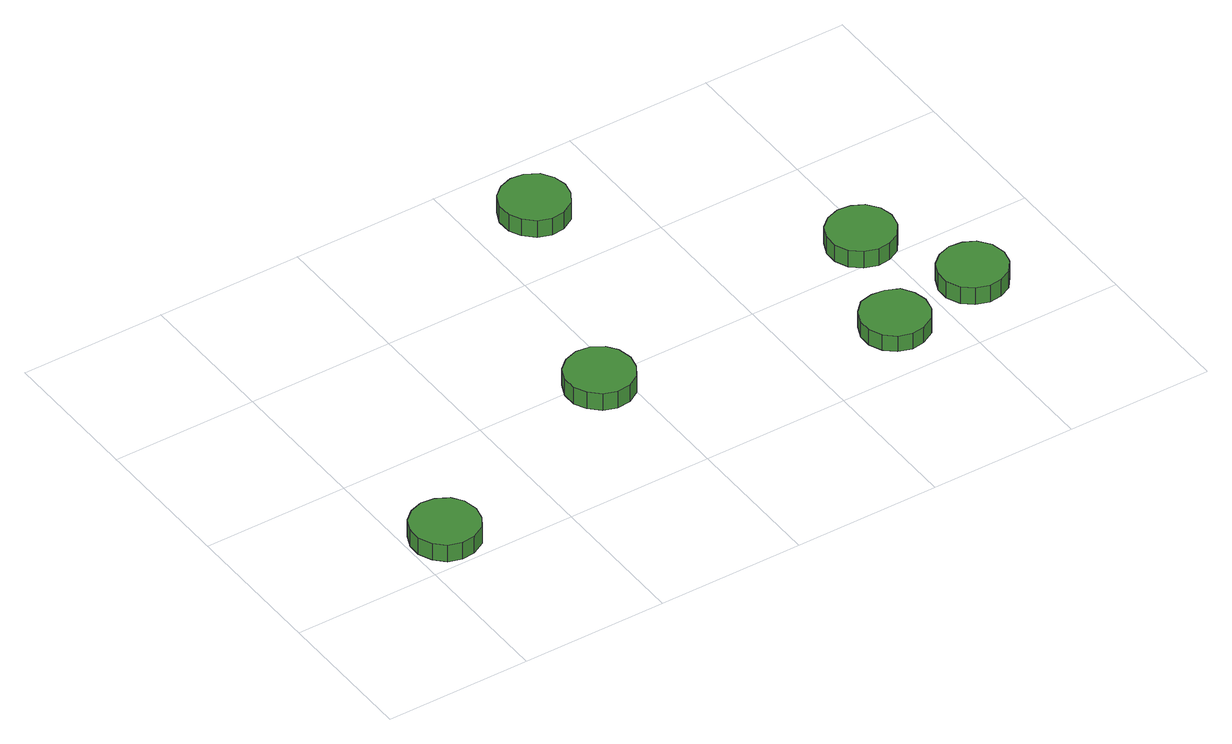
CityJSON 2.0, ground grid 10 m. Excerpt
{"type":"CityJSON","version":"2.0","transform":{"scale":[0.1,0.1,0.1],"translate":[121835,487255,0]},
"CityObjects":{
"tree1":{"type":"SolitaryVegetationObject","attributes":{"function":"something"},"geometry":[{"type":"MultiSurface","lod":"1","boundaries":[[[0,1,2,3,4,5,6,7,8,9,10,11,12,13,14]],[[15,16,17,18,19,20,21,22,23,24,25,26,27,28,29]],[[0,29,28,1]],[[1,28,27,2]],[[2,27,26,3]],[[3,26,25,4]],[[4,25,24,5]],[[5,24,23,6]],[[6,23,22,7]],[[7,22,21,8]],[[8,21,20,9]],[[9,20,19,10]],[[10,19,18,11]],[[11,18,17,12]],[[12,17,16,13]],[[13,16,15,14]],[[14,15,29,0]]]}]},
"tree2":{"type":"SolitaryVegetationObject","attributes":{"function":"something"},"geometry":[{"type":"MultiSurface","lod":"1","boundaries":[[[30,31,32,33,34,35,36,37,38,39,40,41,42,43,44]],[[45,46,47,48,49,50,51,52,53,54,55,56,57,58,59]],[[30,59,58,31]],[[31,58,57,32]],[[32,57,56,33]],[[33,56,55,34]],[[34,55,54,35]],[[35,54,53,36]],[[36,53,52,37]],[[37,52,51,38]],[[38,51,50,39]],[[39,50,49,40]],[[40,49,48,41]],[[41,48,47,42]],[[42,47,46,43]],[[43,46,45,44]],[[44,45,59,30]]]}]},
"tree3":{"type":"SolitaryVegetationObject","attributes":{"function":"something"},"geometry":[{"type":"MultiSurface","lod":"1","boundaries":[[[60,61,62,63,64,65,66,67,68,69,70,71,72,73,74]],[[75,76,77,78,79,80,81,82,83,84,85,86,87,88,89]],[[60,89,88,61]],[[61,88,87,62]],[[62,87,86,63]],[[63,86,85,64]],[[64,85,84,65]],[[65,84,83,66]],[[66,83,82,67]],[[67,82,81,68]],[[68,81,80,69]],[[69,80,79,70]],[[70,79,78,71]],[[71,78,77,72]],[[72,77,76,73]],[[73,76,75,74]],[[74,75,89,60]]]}]},
"tree4":{"type":"SolitaryVegetationObject","attributes":{"function":"something"},"geometry":[{"type":"MultiSurface","lod":"1","boundaries":[[[90,91,92,93,94,95,96,97,98,99,100,101,102,103,104]],[[105,106,107,108,109,110,111,112,113,114,115,116,117,118,119]],[[90,119,118,91]],[[91,118,117,92]],[[92,117,116,93]],[[93,116,115,94]],[[94,115,114,95]],[[95,114,113,96]],[[96,113,112,97]],[[97,112,111,98]],[[98,111,110,99]],[[99,110,109,100]],[[100,109,108,101]],[[101,108,107,102]],[[102,107,106,103]],[[103,106,105,104]],[[104,105,119,90]]]}]},
"tree5":{"type":"SolitaryVegetationObject","attributes":{"function":"something"},"geometry":[{"type":"MultiSurface","lod":"1","boundaries":[[[120,121,122,123,124,125,126,127,128,129,130,131,132,133,134]],[[135,136,137,138,139,140,141,142,143,144,145,146,147,148,149]],[[120,149,148,121]],[[121,148,147,122]],[[122,147,146,123]],[[123,146,145,124]],[[124,145,144,125]],[[125,144,143,126]],[[126,143,142,127]],[[127,142,141,128]],[[128,141,140,129]],[[129,140,139,130]],[[130,139,138,131]],[[131,138,137,132]],[[132,137,136,133]],[[133,136,135,134]],[[134,135,149,120]]]}]},
"tree6":{"type":"SolitaryVegetationObject","attributes":{"function":"something"},"geometry":[{"type":"MultiSurface","lod":"1","boundaries":[[[150,151,152,153,154,155,156,157,158,159,160,161,162,163,164]],[[165,166,167,168,169,170,171,172,173,174,175,176,177,178,179]],[[150,179,178,151]],[[151,178,177,152]],[[152,177,176,153]],[[153,176,175,154]],[[154,175,174,155]],[[155,174,173,156]],[[156,173,172,157]],[[157,172,171,158]],[[158,171,170,159]],[[159,170,169,160]],[[160,169,168,161]],[[161,168,167,162]],[[162,167,166,163]],[[163,166,165,164]],[[164,165,179,150]]]}]}
},
"vertices":[
[47,25,20],[45,35,20],[40,42,20],[31,47,20],[22,48,20],[13,45,20],[6,39,20],[2,30,20],[2,21,20],[6,12,20],[13,5,20],[22,2,20],[31,3,20],[40,8,20],[45,16,20],[45,16,7],[40,8,7],[31,3,7],[22,2,7],[13,5,7],[6,12,7],[2,21,7],[2,30,7],[6,39,7],[13,45,7],[22,48,7],[31,47,7],[40,42,7],[45,35,7],[47,25,7],
[206,93,20],[204,103,20],[199,110,20],[191,115,20],[181,116,20],[172,113,20],[165,107,20],[161,98,20],[161,88,20],[165,80,20],[172,73,20],[181,70,20],[191,71,20],[199,76,20],[204,84,20],[204,84,7],[199,76,7],[191,71,7],[181,70,7],[172,73,7],[165,80,7],[161,88,7],[161,98,7],[165,107,7],[172,113,7],[181,116,7],[191,115,7],[199,110,7],[204,103,7],[206,93,7],
[266,254,19],[264,263,19],[259,271,19],[250,276,19],[241,277,19],[232,274,19],[225,268,19],[221,259,19],[221,249,19],[225,241,19],[232,234,19],[241,231,19],[250,232,19],[259,237,19],[264,245,19],[264,245,6],[259,237,6],[250,232,6],[241,231,6],[232,234,6],[225,241,6],[221,249,6],[221,259,6],[225,268,6],[232,274,6],[241,277,6],[250,276,6],[259,271,6],[264,263,6],[266,254,6],
[387,40,19],[385,49,19],[380,57,19],[371,61,19],[362,62,19],[353,60,19],[346,53,19],[342,44,19],[342,35,19],[346,26,19],[353,20,19],[362,17,19],[371,18,19],[380,23,19],[385,30,19],[385,30,7],[380,23,7],[371,18,7],[362,17,7],[353,20,7],[346,26,7],[342,35,7],[342,44,7],[346,53,7],[353,60,7],[362,62,7],[371,61,7],[380,57,7],[385,49,7],[387,40,7],
[415,119,19],[413,128,19],[407,136,19],[399,140,19],[390,141,19],[381,138,19],[374,132,19],[370,123,19],[370,114,19],[374,105,19],[381,99,19],[390,96,19],[399,97,19],[407,101,19],[413,109,19],[413,109,6],[407,101,6],[399,97,6],[390,96,6],[381,99,6],[374,105,6],[370,114,6],[370,123,6],[374,132,6],[381,138,6],[390,141,6],[399,140,6],[407,136,6],[413,128,6],[415,119,6],
[452,51,19],[450,61,19],[444,69,19],[436,73,19],[427,74,19],[418,71,19],[411,65,19],[407,56,19],[407,47,19],[411,38,19],[418,32,19],[427,29,19],[436,30,19],[444,34,19],[450,42,19],[450,42,6],[444,34,6],[436,30,6],[427,29,6],[418,32,6],[411,38,6],[407,47,6],[407,56,6],[411,65,6],[418,71,6],[427,74,6],[436,73,6],[444,69,6],[450,61,6],[452,51,6]
]}
